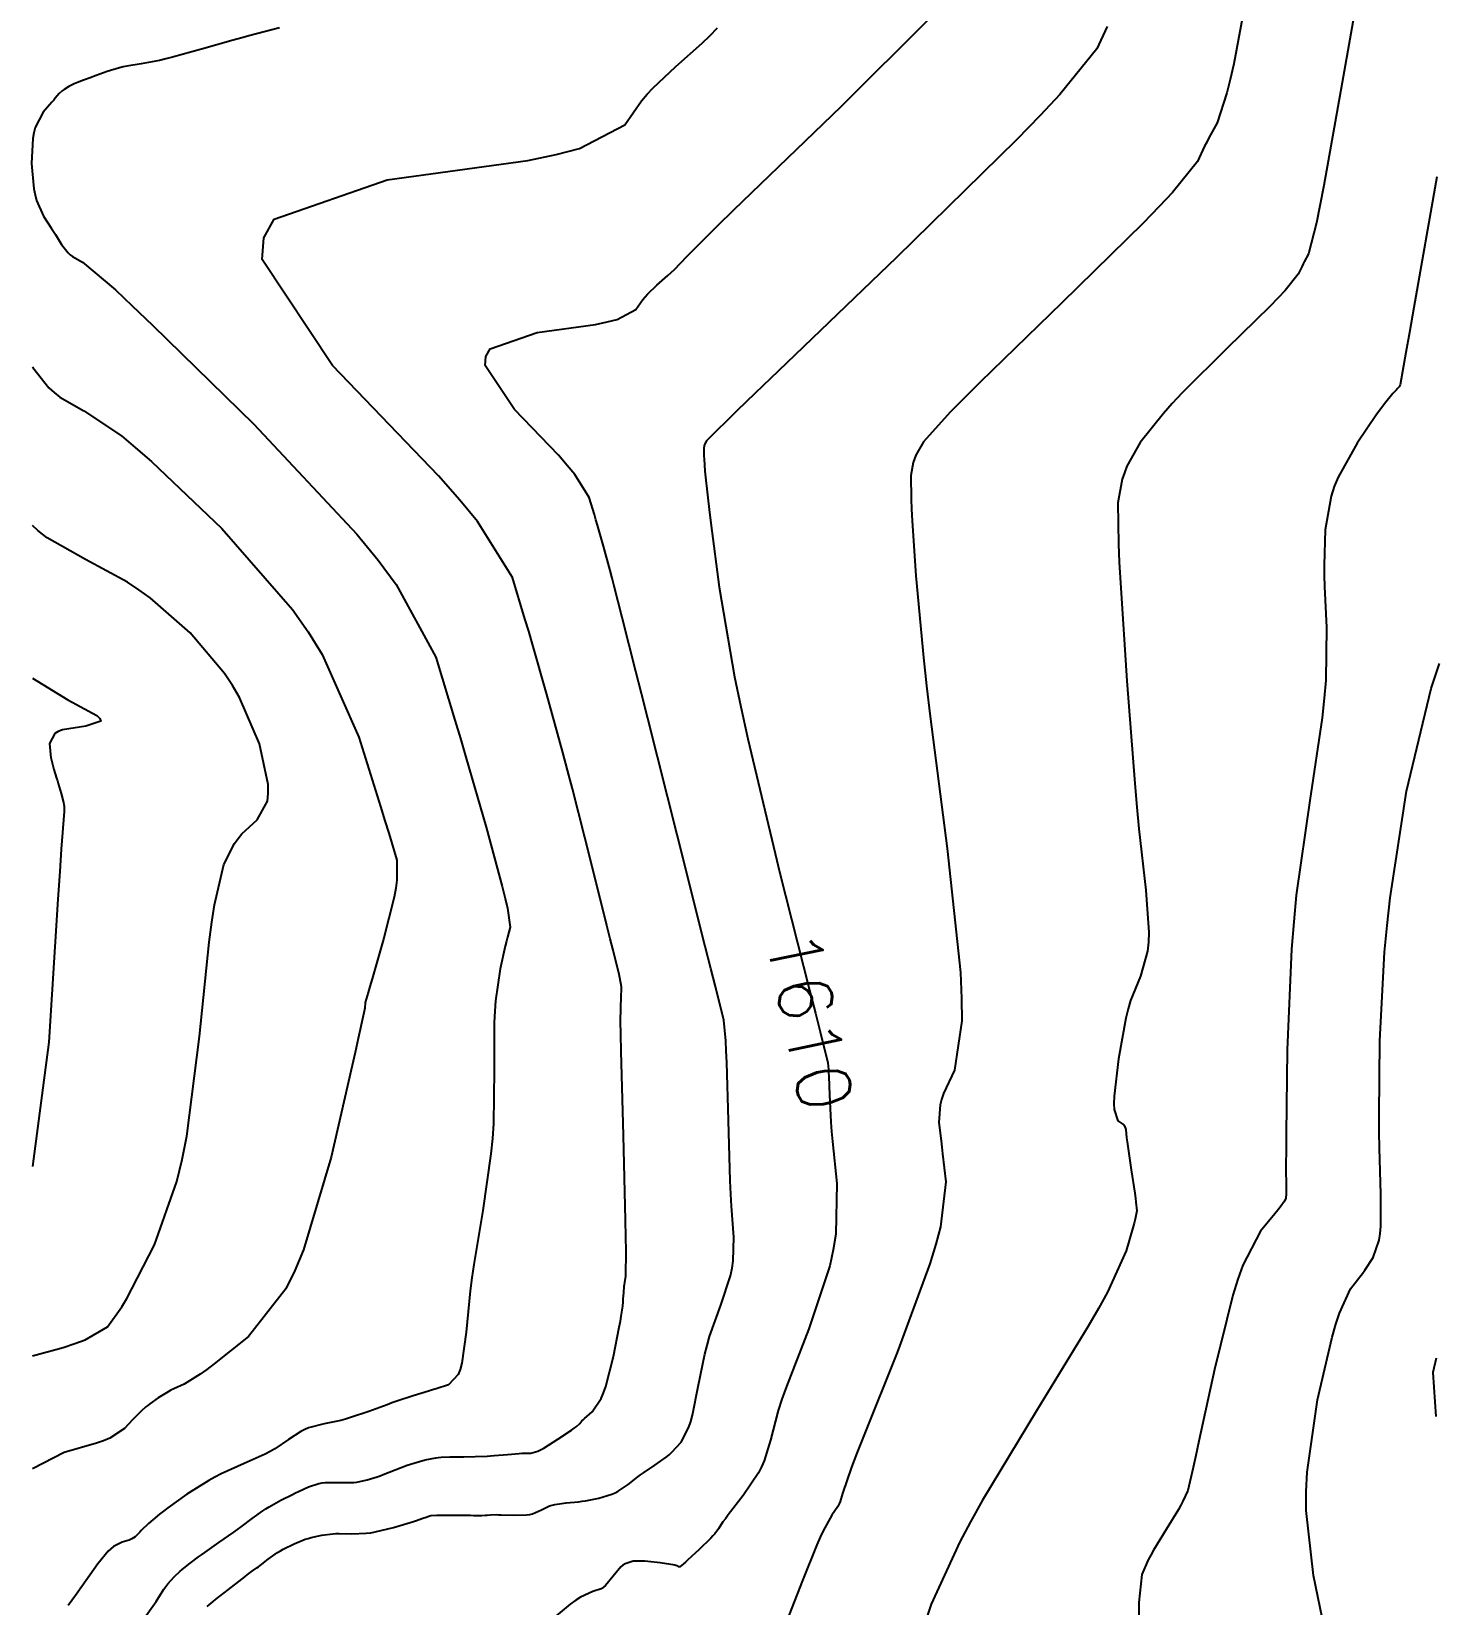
# Model space of a CAD drawing. Header units: metres. Extents: x 837476 to 838477, y 1189012 to 1191014.
# Drawn here: x 837476.4 to 837576.3, y 1189557.2 to 1189669.1 of the extents above; entities that cross this region are included whole.
import ezdxf

# ---------------------------------------------------------------- set-up
doc = ezdxf.new("R2010")
doc.units = ezdxf.units.M
doc.header["$LTSCALE"] = 0.3
doc.layers.add('COTAS 10', color=1, linetype='Continuous')
doc.layers.add('COTAS INT', color=252, linetype='Continuous')
doc.styles.get("Standard").update_dxf_attribs({"font": 'simplex.shx'})

msp = doc.modelspace()

# ---------------------------------------------------------------- linework, layer by layer
at = {"layer": 'COTAS 10'}
for points in [[(837552.982, 1189669.474), (837552.233, 1189667.876), (837549.614, 1189664.629), (837548.216, 1189663.147), (837546.526, 1189661.413), (837537.99, 1189653.046), (837529.566, 1189644.951), (837527.946, 1189643.388), (837526.635, 1189642.119), (837524.474, 1189639.986), (837524.355, 1189639.772), (837524.331, 1189639.713), (837524.311, 1189639.654), (837524.273, 1189639.442), (837524.278, 1189639.069), (837524.286, 1189638.907), (837524.296, 1189638.721), (837524.354, 1189637.839), (837524.556, 1189635.939), (837524.657, 1189635.111), (837524.777, 1189634.152), (837525.375, 1189629.596), (837526.475, 1189623.2), (837526.912, 1189621.08), (837527.407, 1189618.81), (837529.484, 1189610.144), (837529.673, 1189609.352), (837531.806, 1189600.914), (837532.217, 1189599.287), (837532.55, 1189597.967), (837533.105, 1189595.762), (837533.15, 1189595.29), (837533.162, 1189595.063), (837533.174, 1189594.793), (837533.213, 1189593.471), (837533.317, 1189591.535), (837533.37, 1189590.878), (837533.433, 1189590.17), (837533.746, 1189587.175), (837533.674, 1189583.562), (837533.493, 1189582.462), (837533.244, 1189581.321), (837531.765, 1189576.842), (837530.168, 1189572.732), (837529.844, 1189571.824), (837529.572, 1189571.015), (837529.016, 1189568.921), (837528.586, 1189567.437), (837528.392, 1189567.012), (837528.166, 1189566.581), (837527.082, 1189564.974), (837526.025, 1189563.609), (837525.817, 1189563.33), (837525.645, 1189563.095), (837525.329, 1189562.604), (837525.07, 1189562.252), (837524.934, 1189562.104), (837524.771, 1189561.935), (837523.951, 1189561.14), (837523.132, 1189560.381), (837522.969, 1189560.234), (837522.835, 1189560.114), (837522.581, 1189559.91), (837522.514, 1189559.901), (837522.498, 1189559.904), (837522.483, 1189559.91), (837522.435, 1189559.952), (837522.217, 1189560.025), (837522.094, 1189560.049), (837521.944, 1189560.076), (837521.176, 1189560.189), (837520.306, 1189560.285), (837520.091, 1189560.3), (837519.887, 1189560.311), (837519.245, 1189560.311), (837518.684, 1189560.128), (837518.531, 1189560.024), (837518.38, 1189559.896), (837517.843, 1189559.241), (837517.298, 1189558.581), (837517.141, 1189558.451), (837516.983, 1189558.343), (837516.389, 1189558.142), (837515.507, 1189557.756), (837515.166, 1189557.532), (837514.784, 1189557.256), (837513.055, 1189555.833)], [(837476.514, 1189574.913), (837478.694, 1189575.497), (837479.539, 1189575.78), (837480.263, 1189576.055), (837481.865, 1189576.981), (837482.871, 1189578.406), (837483.219, 1189578.995), (837483.596, 1189579.669), (837485.208, 1189582.806), (837486.798, 1189587.325), (837487.161, 1189588.869), (837487.49, 1189590.541), (837488.403, 1189597.638), (837489.09, 1189604.336), (837489.278, 1189605.756), (837489.465, 1189606.988), (837490.131, 1189609.868), (837490.894, 1189611.358), (837491.142, 1189611.714), (837491.407, 1189612.045), (837492.495, 1189613.036), (837493.245, 1189614.371), (837493.297, 1189614.92), (837493.281, 1189615.546), (837492.658, 1189618.454), (837491.254, 1189621.74), (837490.745, 1189622.605), (837490.184, 1189623.45), (837487.727, 1189626.342), (837484.885, 1189628.824), (837484.082, 1189629.409), (837483.272, 1189629.953), (837480.29, 1189631.552), (837477.56, 1189633.105), (837476.909, 1189633.619), (837476.514, 1189633.979)], [(837576.383, 1189574.755), (837576.139, 1189573.728), (837576.372, 1189570.609)]]:
    msp.add_lwpolyline(points, dxfattribs=at)
at = {"layer": 'COTAS INT'}
for points in [[(837562.999, 1189672.2), (837561.98, 1189666.824), (837561.734, 1189665.705), (837561.503, 1189664.747), (837560.797, 1189662.624), (837560.215, 1189661.545), (837560.063, 1189661.246), (837559.914, 1189660.947), (837559.406, 1189659.864), (837557.632, 1189657.664), (837556.685, 1189656.661), (837555.54, 1189655.486), (837549.758, 1189649.819), (837543.944, 1189644.176), (837542.779, 1189643.017), (837541.807, 1189642.033), (837539.903, 1189639.936), (837539.373, 1189638.984), (837539.267, 1189638.722), (837539.179, 1189638.46), (837539.009, 1189637.52), (837539.031, 1189635.856), (837539.063, 1189635.139), (837539.108, 1189634.31), (837539.366, 1189630.387), (837539.911, 1189624.585), (837540.136, 1189622.571), (837540.394, 1189620.381), (837541.594, 1189610.998), (837542.533, 1189602.171), (837542.626, 1189600.33), (837542.647, 1189598.752), (837542.117, 1189595.233), (837541.337, 1189593.562), (837541.2, 1189593.149), (837541.097, 1189592.757), (837541.008, 1189591.52), (837541.164, 1189590.206), (837541.216, 1189589.765), (837541.271, 1189589.29), (837541.5, 1189587.296), (837541.123, 1189584.089), (837540.796, 1189582.849), (837540.372, 1189581.457), (837538.039, 1189575.157), (837535.64, 1189569.18), (837535.175, 1189567.991), (837534.796, 1189567.004), (837534.147, 1189565.122), (837533.979, 1189564.542), (837533.903, 1189564.377), (837533.815, 1189564.208), (837533.392, 1189563.581), (837532.765, 1189562.477), (837532.549, 1189562.008), (837532.314, 1189561.467), (837531.311, 1189558.927), (837530.329, 1189556.44)], [(837571.002, 1189672.893), (837569.711, 1189665.487), (837568.39, 1189658.153), (837568.111, 1189656.706), (837567.869, 1189655.51), (837567.308, 1189653.298), (837567.003, 1189652.733), (837566.923, 1189652.577), (837566.845, 1189652.42), (837566.579, 1189651.853), (837565.65, 1189650.7), (837565.154, 1189650.175), (837564.554, 1189649.559), (837561.525, 1189646.591), (837558.322, 1189643.401), (837557.612, 1189642.646), (837556.979, 1189641.947), (837555.331, 1189639.887), (837554.39, 1189638.196), (837554.202, 1189637.731), (837554.046, 1189637.266), (837553.744, 1189635.597), (837553.783, 1189632.644), (837553.841, 1189631.371), (837553.92, 1189629.899), (837554.378, 1189622.935), (837554.945, 1189615.628), (837555.092, 1189613.94), (837555.236, 1189612.397), (837555.72, 1189608.033), (837555.94, 1189605.018), (837555.918, 1189604.326), (837555.858, 1189603.695), (837555.342, 1189601.931), (837554.643, 1189600.199), (837554.469, 1189599.59), (837554.303, 1189598.923), (837553.775, 1189596.046), (837553.482, 1189593.392), (837553.465, 1189592.868), (837553.476, 1189592.434), (837553.744, 1189591.625), (837554.103, 1189591.402), (837554.17, 1189591.337), (837554.224, 1189591.27), (837554.303, 1189591.02), (837554.356, 1189590.421), (837554.393, 1189590.135), (837554.439, 1189589.796), (837554.689, 1189588.138), (837554.941, 1189586.477), (837554.989, 1189586.136), (837555.028, 1189585.847), (837555.09, 1189585.233), (837554.975, 1189584.626), (837554.902, 1189584.342), (837554.811, 1189584.007), (837554.334, 1189582.378), (837552.993, 1189579.441), (837552.357, 1189578.282), (837551.607, 1189576.972), (837547.943, 1189570.993), (837544.112, 1189564.654), (837543.257, 1189563.118), (837542.491, 1189561.676), (837540.466, 1189557.261), (837539.326, 1189553.876)], [(837488.94, 1189557.092), (837489.219, 1189557.319), (837489.369, 1189557.438), (837489.55, 1189557.582), (837490.47, 1189558.303), (837491.417, 1189559.04), (837491.616, 1189559.194), (837491.788, 1189559.325), (837492.179, 1189559.615), (837492.477, 1189559.831), (837492.589, 1189559.916), (837492.715, 1189560.011), (837493.278, 1189560.447), (837493.957, 1189560.924), (837494.155, 1189561.045), (837494.359, 1189561.163), (837495.132, 1189561.55), (837495.924, 1189561.863), (837496.138, 1189561.933), (837496.351, 1189561.997), (837497.104, 1189562.17), (837497.882, 1189562.261), (837498.111, 1189562.273), (837498.345, 1189562.279), (837499.24, 1189562.256), (837500.263, 1189562.289), (837500.579, 1189562.33), (837500.908, 1189562.386), (837502.213, 1189562.706), (837503.381, 1189563.057), (837503.624, 1189563.132), (837503.833, 1189563.198), (837504.295, 1189563.358), (837504.527, 1189563.447), (837504.589, 1189563.468), (837504.651, 1189563.488), (837504.869, 1189563.547), (837505.276, 1189563.583), (837505.457, 1189563.588), (837505.667, 1189563.591), (837506.674, 1189563.585), (837507.682, 1189563.57), (837507.894, 1189563.568), (837508.077, 1189563.566), (837508.492, 1189563.567), (837508.723, 1189563.577), (837508.789, 1189563.581), (837508.856, 1189563.585), (837509.107, 1189563.607), (837509.515, 1189563.618), (837509.681, 1189563.615), (837509.871, 1189563.611), (837510.747, 1189563.574), (837511.675, 1189563.601), (837511.897, 1189563.636), (837512.104, 1189563.682), (837512.725, 1189563.95), (837513.312, 1189564.237), (837513.497, 1189564.296), (837513.693, 1189564.346), (837514.483, 1189564.453), (837515.363, 1189564.535), (837515.615, 1189564.569), (837515.87, 1189564.608), (837516.823, 1189564.791), (837517.735, 1189565.071), (837517.965, 1189565.171), (837518.184, 1189565.282), (837518.894, 1189565.764), (837519.579, 1189566.305), (837519.783, 1189566.454), (837519.993, 1189566.602), (837520.806, 1189567.129), (837521.611, 1189567.699), (837521.816, 1189567.874), (837522.014, 1189568.056), (837522.665, 1189568.774), (837523.218, 1189569.845), (837523.354, 1189570.249), (837523.483, 1189570.7), (837523.886, 1189572.721), (837524.348, 1189575.026), (837524.514, 1189575.657), (837524.696, 1189576.285), (837525.49, 1189578.526), (837526.181, 1189580.616), (837526.297, 1189581.149), (837526.381, 1189581.662), (837526.415, 1189583.348), (837526.249, 1189585.57), (837526.208, 1189586.421), (837526.168, 1189587.373), (837526.04, 1189591.663), (837525.918, 1189595.769), (837525.882, 1189596.605), (837525.845, 1189597.312), (837525.706, 1189598.778), (837525.108, 1189601.176), (837524.782, 1189602.469), (837524.387, 1189604.036), (837522.384, 1189611.967), (837520.291, 1189620.247), (837519.84, 1189622.033), (837519.445, 1189623.6), (837518.481, 1189627.43), (837517.911, 1189629.668), (837517.763, 1189630.231), (837517.621, 1189630.769), (837517.144, 1189632.507), (837516.716, 1189633.997), (837516.604, 1189634.378), (837516.495, 1189634.746), (837516.124, 1189635.965), (837515.094, 1189637.612), (837514.569, 1189638.251), (837513.941, 1189638.968), (837510.807, 1189642.219), (837508.735, 1189645.353), (837508.777, 1189645.997), (837509.085, 1189646.544), (837512.419, 1189647.709), (837516.583, 1189648.281), (837517.415, 1189648.454), (837518.108, 1189648.633), (837519.448, 1189649.33), (837519.941, 1189650.043), (837520.099, 1189650.233), (837520.267, 1189650.418), (837520.949, 1189651.058), (837521.727, 1189651.747), (837521.954, 1189651.964), (837522.186, 1189652.191), (837523.068, 1189653.107), (837525.308, 1189655.345), (837526.397, 1189656.406), (837527.688, 1189657.659), (837534.045, 1189663.778), (837540.407, 1189670.117)], [(837494.103, 1189669.367), (837492.007, 1189668.825), (837491.408, 1189668.663), (837490.802, 1189668.497), (837488.546, 1189667.852), (837486.482, 1189667.282), (837485.997, 1189667.162), (837485.549, 1189667.058), (837484.244, 1189666.822), (837483.227, 1189666.658), (837482.961, 1189666.6), (837482.701, 1189666.537), (837481.82, 1189666.262), (837481.056, 1189665.98), (837480.87, 1189665.911), (837480.695, 1189665.847), (837480.155, 1189665.651), (837479.709, 1189665.479), (837479.593, 1189665.429), (837479.48, 1189665.379), (837479.1, 1189665.192), (837478.778, 1189664.998), (837478.702, 1189664.944), (837478.631, 1189664.89), (837478.422, 1189664.692), (837478.143, 1189664.366), (837478.028, 1189664.232), (837477.896, 1189664.078), (837477.285, 1189663.363), (837476.719, 1189662.293), (837476.616, 1189661.915), (837476.537, 1189661.502), (837476.444, 1189659.715), (837476.613, 1189657.913), (837476.698, 1189657.49), (837476.8, 1189657.1), (837477.307, 1189655.966), (837477.879, 1189655.099), (837478.021, 1189654.878), (837478.156, 1189654.665), (837478.588, 1189653.963), (837479.052, 1189653.375), (837479.207, 1189653.233), (837479.374, 1189653.101), (837480.074, 1189652.703), (837482.418, 1189650.732), (837483.621, 1189649.61), (837485.064, 1189648.236), (837492.276, 1189641.191), (837499.6, 1189633.367), (837501.113, 1189631.503), (837502.403, 1189629.769), (837505.206, 1189624.598), (837506.574, 1189620.118), (837506.961, 1189618.82), (837507.351, 1189617.496), (837508.786, 1189612.509), (837509.935, 1189608.287), (837510.144, 1189607.445), (837510.305, 1189606.746), (837510.494, 1189605.404), (837510.313, 1189604.697), (837510.241, 1189604.398), (837510.159, 1189604.054), (837509.786, 1189602.437), (837509.458, 1189600.173), (837509.405, 1189599.421), (837509.368, 1189598.613), (837509.371, 1189595.245), (837509.312, 1189591.446), (837509.237, 1189590.367), (837509.136, 1189589.277), (837508.557, 1189585.245), (837507.921, 1189581.418), (837507.783, 1189580.458), (837507.663, 1189579.541), (837507.37, 1189576.588), (837507.066, 1189574.389), (837506.939, 1189573.947), (837506.793, 1189573.578), (837506.109, 1189572.848), (837505.236, 1189572.572), (837504.971, 1189572.488), (837504.695, 1189572.402), (837503.614, 1189572.065), (837502.43, 1189571.679), (837502.089, 1189571.562), (837501.743, 1189571.44), (837500.447, 1189570.962), (837499.147, 1189570.516), (837498.799, 1189570.414), (837498.456, 1189570.322), (837497.259, 1189570.069), (837496.163, 1189569.783), (837495.884, 1189569.67), (837495.615, 1189569.543), (837494.731, 1189568.963), (837493.752, 1189568.291), (837493.422, 1189568.106), (837493.068, 1189567.921), (837491.578, 1189567.257), (837489.946, 1189566.519), (837489.502, 1189566.288), (837489.062, 1189566.045), (837487.498, 1189565.07), (837486.142, 1189564.11), (837485.831, 1189563.877), (837485.549, 1189563.657), (837484.766, 1189562.981), (837484.257, 1189562.48), (837484.147, 1189562.372), (837484.052, 1189562.276), (837483.822, 1189562.04), (837483.595, 1189561.892), (837483.501, 1189561.852), (837483.393, 1189561.812), (837482.894, 1189561.671), (837482.273, 1189561.349), (837482.089, 1189561.195), (837481.9, 1189561.013), (837481.174, 1189560.118), (837480.026, 1189558.505), (837479.571, 1189557.869), (837479.056, 1189557.152)], [(837484.241, 1189555.948), (837485.317, 1189557.445), (837485.865, 1189558.31), (837486.006, 1189558.509), (837486.143, 1189558.691), (837486.599, 1189559.201), (837487.032, 1189559.591), (837487.155, 1189559.697), (837487.279, 1189559.802), (837487.737, 1189560.172), (837488.334, 1189560.618), (837488.545, 1189560.77), (837488.777, 1189560.935), (837489.782, 1189561.634), (837490.838, 1189562.372), (837491.102, 1189562.562), (837491.353, 1189562.745), (837492.157, 1189563.351), (837492.907, 1189563.892), (837493.124, 1189564.034), (837493.346, 1189564.172), (837494.18, 1189564.641), (837495.006, 1189565.059), (837495.223, 1189565.165), (837495.435, 1189565.266), (837496.155, 1189565.599), (837496.894, 1189565.832), (837497.117, 1189565.871), (837497.349, 1189565.899), (837498.254, 1189565.91), (837499.155, 1189565.899), (837499.385, 1189565.914), (837499.606, 1189565.936), (837500.331, 1189566.083), (837501.041, 1189566.314), (837501.253, 1189566.39), (837501.471, 1189566.471), (837502.31, 1189566.805), (837503.175, 1189567.137), (837503.409, 1189567.217), (837503.641, 1189567.29), (837504.456, 1189567.511), (837505.211, 1189567.657), (837505.404, 1189567.685), (837505.59, 1189567.706), (837506.205, 1189567.734), (837506.827, 1189567.731), (837507.018, 1189567.733), (837507.217, 1189567.735), (837508.004, 1189567.751), (837508.867, 1189567.787), (837509.115, 1189567.802), (837509.366, 1189567.82), (837510.304, 1189567.901), (837511.144, 1189567.974), (837511.333, 1189567.987), (837511.504, 1189567.996), (837511.964, 1189568.001), (837512.467, 1189568.141), (837512.665, 1189568.235), (837512.888, 1189568.353), (837513.906, 1189568.978), (837514.863, 1189569.626), (837515.048, 1189569.758), (837515.199, 1189569.869), (837515.455, 1189570.098), (837515.609, 1189570.284), (837515.696, 1189570.367), (837515.801, 1189570.465), (837516.342, 1189570.932), (837516.977, 1189571.875), (837517.143, 1189572.273), (837517.304, 1189572.73), (837517.849, 1189574.873), (837518.266, 1189576.959), (837518.346, 1189577.381), (837518.412, 1189577.734), (837518.523, 1189578.443), (837518.54, 1189578.751), (837518.546, 1189578.851), (837518.552, 1189578.957), (837518.581, 1189579.392), (837518.623, 1189579.864), (837518.639, 1189579.994), (837518.655, 1189580.123), (837518.729, 1189580.583), (837518.753, 1189582.394), (837518.739, 1189583.374), (837518.716, 1189584.562), (837518.558, 1189590.583), (837518.4, 1189596.59), (837518.378, 1189597.77), (837518.365, 1189598.74), (837518.394, 1189600.497), (837518.426, 1189600.971), (837518.416, 1189601.132), (837518.396, 1189601.307), (837518.254, 1189602.044), (837517.826, 1189603.779), (837517.627, 1189604.583), (837517.391, 1189605.526), (837516.248, 1189610.098), (837514.933, 1189615.253), (837514.59, 1189616.564), (837514.256, 1189617.824), (837513.123, 1189621.953), (837512.092, 1189625.541), (837511.822, 1189626.46), (837511.559, 1189627.347), (837510.665, 1189630.281), (837508.184, 1189634.249), (837506.921, 1189635.787), (837505.407, 1189637.515), (837497.859, 1189645.345), (837492.87, 1189652.893), (837492.969, 1189654.443), (837493.711, 1189655.76), (837501.741, 1189658.567), (837511.771, 1189659.945), (837513.775, 1189660.361), (837515.443, 1189660.791), (837518.672, 1189662.47), (837519.859, 1189664.189), (837520.24, 1189664.645), (837520.643, 1189665.091), (837522.287, 1189666.632), (837524.159, 1189668.292), (837524.706, 1189668.814), (837525.265, 1189669.362)], [(837576.424, 1189658.774), (837574.801, 1189649.483), (837574.489, 1189647.706), (837574.236, 1189646.273), (837573.819, 1189643.973), (837573.791, 1189643.921), (837573.777, 1189643.893), (837573.753, 1189643.841), (837573.668, 1189643.736), (837573.623, 1189643.689), (837573.569, 1189643.633), (837573.293, 1189643.363), (837572.7, 1189642.626), (837572.445, 1189642.275), (837572.15, 1189641.861), (837570.759, 1189639.837), (837569.407, 1189637.409), (837569.138, 1189636.74), (837568.913, 1189636.072), (837568.479, 1189633.674), (837568.411, 1189631.155), (837568.417, 1189630.41), (837568.434, 1189629.646), (837568.584, 1189626.716), (837568.534, 1189622.966), (837568.425, 1189621.684), (837568.275, 1189620.297), (837567.387, 1189614.408), (837566.438, 1189607.686), (837566.249, 1189605.773), (837566.092, 1189603.839), (837565.791, 1189596.668), (837565.721, 1189590.692), (837565.71, 1189589.511), (837565.703, 1189588.535), (837565.705, 1189586.723), (837565.705, 1189586.31), (837565.696, 1189586.218), (837565.684, 1189586.134), (837565.606, 1189585.91), (837565.281, 1189585.485), (837565.113, 1189585.276), (837564.91, 1189585.026), (837563.894, 1189583.792), (837562.638, 1189581.373), (837562.284, 1189580.377), (837561.927, 1189579.239), (837560.614, 1189573.951), (837559.512, 1189568.849), (837559.287, 1189567.83), (837559.098, 1189566.981), (837558.707, 1189565.332), (837558.374, 1189564.581), (837558.221, 1189564.298), (837558.043, 1189563.982), (837557.182, 1189562.569), (837556.287, 1189561.088), (837556.087, 1189560.729), (837555.908, 1189560.392), (837555.435, 1189559.36), (837555.244, 1189557.365), (837555.243, 1189556.421)], [(837476.514, 1189645.261), (837476.543, 1189645.213), (837477.678, 1189643.772), (837478.058, 1189643.426), (837478.467, 1189643.103), (837480.182, 1189642.127), (837482.845, 1189640.342), (837483.851, 1189639.509), (837484.974, 1189638.53), (837490.001, 1189633.767), (837495.017, 1189628.008), (837496.133, 1189626.401), (837497.13, 1189624.788), (837499.747, 1189618.915), (837501.281, 1189613.98), (837501.597, 1189612.958), (837501.864, 1189612.086), (837502.437, 1189610.182), (837502.451, 1189608.753), (837502.367, 1189608.18), (837502.245, 1189607.531), (837501.488, 1189604.546), (837500.677, 1189601.736), (837500.521, 1189601.196), (837500.396, 1189600.76), (837500.192, 1189600.048), (837500.185, 1189600.003), (837500.184, 1189599.989), (837500.184, 1189599.907), (837500.171, 1189599.769), (837500.162, 1189599.709), (837500.152, 1189599.638), (837500.093, 1189599.301), (837499.692, 1189597.485), (837499.466, 1189596.481), (837499.189, 1189595.262), (837497.769, 1189589.049), (837495.805, 1189582.454), (837495.185, 1189580.992), (837494.531, 1189579.688), (837491.893, 1189576.296), (837489.451, 1189574.338), (837488.921, 1189573.939), (837488.455, 1189573.602), (837487.298, 1189572.9), (837486.565, 1189572.569), (837486.366, 1189572.465), (837486.168, 1189572.356), (837485.466, 1189571.918), (837484.857, 1189571.488), (837484.718, 1189571.383), (837484.591, 1189571.284), (837484.239, 1189570.98), (837483.896, 1189570.632), (837483.774, 1189570.505), (837483.641, 1189570.365), (837483.066, 1189569.75), (837482.011, 1189569.062), (837481.575, 1189568.876), (837481.078, 1189568.691), (837478.763, 1189568.04), (837476.514, 1189566.874)], [(837568.441, 1189555.49), (837567.668, 1189559.289), (837567.143, 1189563.92), (837567.141, 1189565.262), (837567.201, 1189566.63), (837567.937, 1189571.788), (837568.992, 1189576.238), (837569.254, 1189577.159), (837569.502, 1189577.947), (837570.288, 1189579.669), (837570.962, 1189580.527), (837571.14, 1189580.768), (837571.314, 1189581.012), (837571.908, 1189581.908), (837572.338, 1189583.153), (837572.407, 1189583.616), (837572.456, 1189584.13), (837572.454, 1189586.416), (837572.355, 1189589.681), (837572.343, 1189590.813), (837572.337, 1189592.043), (837572.369, 1189597.308), (837572.706, 1189603.63), (837572.891, 1189605.526), (837573.117, 1189607.486), (837574.266, 1189615.09), (837576.026, 1189622.384), (837576.636, 1189624.148)], [(837476.514, 1189623.104), (837479.027, 1189621.572), (837481.098, 1189620.472), (837481.314, 1189620.252), (837481.377, 1189620.068), (837480.314, 1189619.708), (837478.657, 1189619.446), (837478.345, 1189619.324), (837478.096, 1189619.179), (837477.727, 1189618.479), (837477.802, 1189617.683), (837477.833, 1189617.479), (837477.869, 1189617.282), (837478.036, 1189616.628), (837478.237, 1189615.996), (837478.294, 1189615.813), (837478.352, 1189615.626), (837478.566, 1189614.92), (837478.73, 1189614.28), (837478.756, 1189614.134), (837478.774, 1189614.003), (837478.767, 1189613.643), (837478.564, 1189610.961), (837478.458, 1189609.365), (837478.33, 1189607.4), (837477.689, 1189597.221), (837476.514, 1189588.389)]]:
    msp.add_lwpolyline(points, dxfattribs=at)

# ---------------------------------------------------------------- texts
at = {"layer": 'COTAS 10', "insert": (837528.65, 1189604.778), "char_height": 3.8, "attachment_point": 7, "rotation": 281.64386}
msp.add_mtext('1610', dxfattribs=at)

doc.saveas('drawing.dxf')
